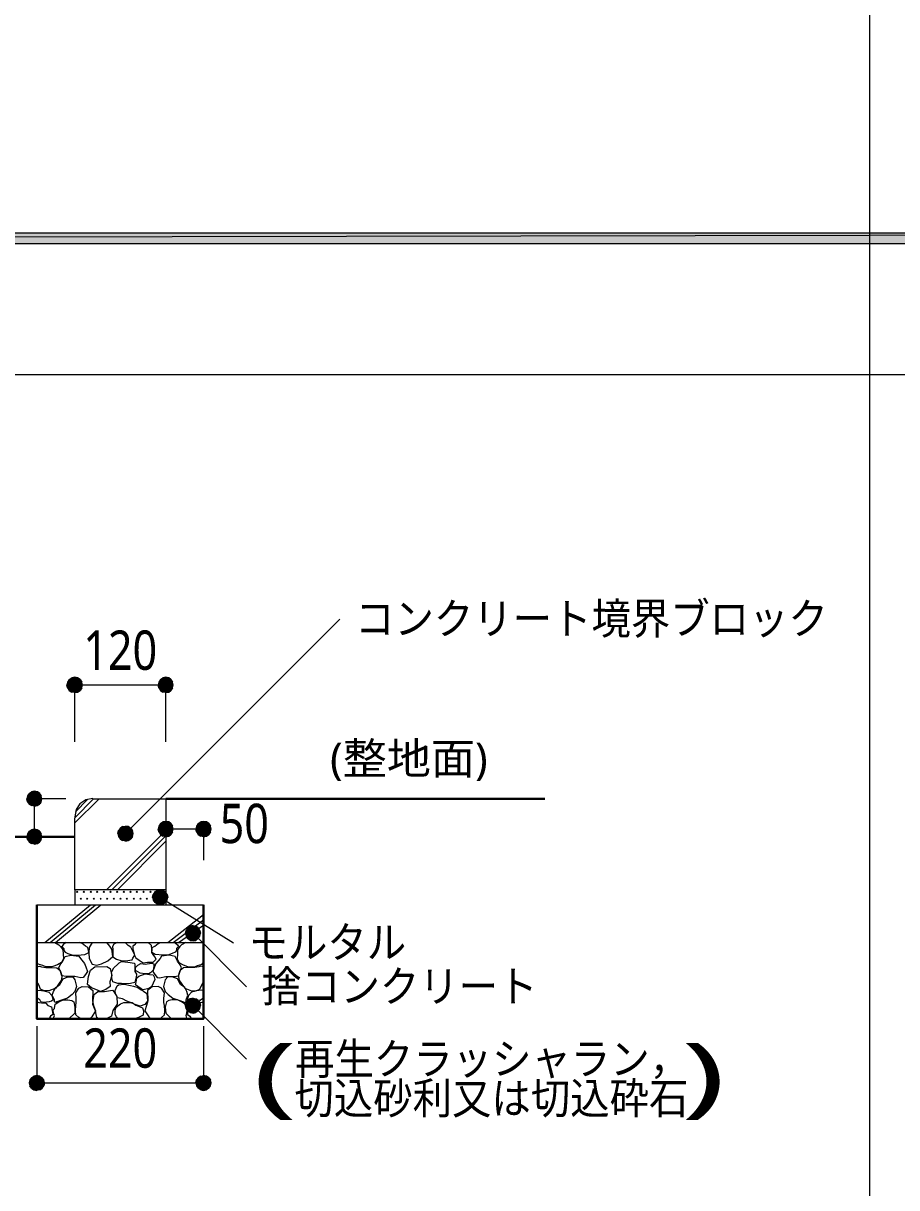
# Model space of a CAD drawing. Header units: millimetres. Extents: x 0 to 420, y 0 to 297.
# Drawn here: x 246.4 to 304, y 143.3 to 220.2 of the extents above; entities that cross this region are included whole.
import ezdxf
from ezdxf.enums import TextEntityAlignment as Align

# ---------------------------------------------------------------- set-up
doc = ezdxf.new("R2010")
doc.units = ezdxf.units.MM
doc.styles.add('kst32b', font='NotoSansJP-Variable.ttf')

msp = doc.modelspace()

# ---------------------------------------------------------------- hatches: boundary and pattern name
h = msp.add_hatch(color=7)
h.paths.add_polyline_path([(394.166, 205.634), (394.166, 206.333), (26.183, 205.634), (394.166, 205.634)])
h.paths.add_polyline_path([(394.166, 206.333), (26.183, 205.634), (26.183, 206.333), (394.166, 206.333)])
h = msp.add_hatch(color=7)
h.paths.add_polyline_path([(249.28, 176.699), (249.237, 176.509), (249.746, 176.509), (249.28, 176.699)])
h.paths.add_polyline_path([(249.237, 176.509), (249.746, 176.509), (249.28, 176.318), (249.237, 176.509)])
h.paths.add_polyline_path([(249.746, 176.509), (249.28, 176.318), (249.386, 176.149), (249.746, 176.509)])
h = msp.add_hatch(color=7)
h.paths.add_polyline_path([(249.746, 177.017), (249.555, 176.975), (249.746, 176.509), (249.746, 177.017)])
h.paths.add_polyline_path([(249.555, 176.975), (249.746, 176.509), (249.386, 176.869), (249.555, 176.975)])
h.paths.add_polyline_path([(249.746, 176.509), (249.386, 176.869), (249.28, 176.699), (249.746, 176.509)])
for points in [[(249.936, 176.975), (249.746, 177.017), (249.746, 176.509), (249.936, 176.975)], [(255.947, 176.975), (255.757, 177.017), (255.757, 176.509), (255.947, 176.975)], [(247.29, 169.46), (247.079, 169.503), (247.079, 168.995), (247.29, 169.46)], [(255.947, 167.471), (255.757, 167.513), (255.757, 167.005), (255.947, 167.471)], [(258.445, 167.471), (258.254, 167.513), (258.254, 167.005), (258.445, 167.471)], [(247.29, 166.963), (247.079, 167.005), (247.079, 166.497), (247.29, 166.963)], [(252.645, 166.518), (252.751, 166.349), (253.09, 166.709), (252.645, 166.518)], [(249.915, 162.899), (249.894, 162.877), (249.873, 162.856), (249.894, 162.835), (249.915, 162.814), (249.936, 162.835), (249.957, 162.856), (249.936, 162.877), (249.915, 162.899)], [(250.359, 162.899), (250.338, 162.877), (250.317, 162.856), (250.338, 162.835), (250.359, 162.814), (250.38, 162.835), (250.402, 162.856), (250.38, 162.877), (250.359, 162.899)], [(250.804, 162.899), (250.783, 162.877), (250.762, 162.856), (250.783, 162.835), (250.804, 162.814), (250.825, 162.835), (250.846, 162.856), (250.825, 162.877), (250.804, 162.899)], [(251.227, 162.899), (251.206, 162.877), (251.185, 162.856), (251.206, 162.835), (251.227, 162.814), (251.248, 162.835), (251.27, 162.856), (251.248, 162.877), (251.227, 162.899)], [(251.672, 162.899), (251.65, 162.877), (251.629, 162.856), (251.65, 162.835), (251.672, 162.814), (251.693, 162.835), (251.714, 162.856), (251.693, 162.877), (251.672, 162.899)], [(252.116, 162.899), (252.095, 162.877), (252.074, 162.856), (252.095, 162.835), (252.116, 162.814), (252.137, 162.835), (252.159, 162.856), (252.137, 162.877), (252.116, 162.899)], [(252.539, 162.899), (252.518, 162.877), (252.497, 162.856), (252.518, 162.835), (252.539, 162.814), (252.561, 162.835), (252.582, 162.856), (252.561, 162.877), (252.539, 162.899)], [(252.984, 162.899), (252.963, 162.877), (252.942, 162.856), (252.963, 162.835), (252.984, 162.814), (253.005, 162.835), (253.026, 162.856), (253.005, 162.877), (252.984, 162.899)], [(253.429, 162.899), (253.407, 162.877), (253.386, 162.856), (253.407, 162.835), (253.429, 162.814), (253.45, 162.835), (253.471, 162.856), (253.45, 162.877), (253.429, 162.899)], [(253.852, 162.899), (253.831, 162.877), (253.81, 162.856), (253.831, 162.835), (253.852, 162.814), (253.873, 162.835), (253.894, 162.856), (253.873, 162.877), (253.852, 162.899)], [(254.296, 162.899), (254.275, 162.877), (254.254, 162.856), (254.275, 162.835), (254.296, 162.814), (254.318, 162.835), (254.339, 162.856), (254.318, 162.877), (254.296, 162.899)], [(254.741, 162.899), (254.72, 162.877), (254.698, 162.856), (254.72, 162.835), (254.741, 162.814), (254.762, 162.835), (254.783, 162.856), (254.762, 162.877), (254.741, 162.899)], [(255.207, 162.962), (255.037, 162.856), (255.397, 162.496), (255.207, 162.962)], [(255.164, 162.899), (255.143, 162.877), (255.122, 162.856), (255.143, 162.835), (255.164, 162.814), (255.185, 162.835), (255.207, 162.856), (255.185, 162.877), (255.164, 162.899)], [(255.609, 162.899), (255.587, 162.877), (255.566, 162.856), (255.587, 162.835), (255.609, 162.814), (255.63, 162.835), (255.651, 162.856), (255.63, 162.877), (255.609, 162.899)], [(250.148, 162.454), (250.127, 162.433), (250.105, 162.412), (250.127, 162.391), (250.148, 162.369), (250.169, 162.391), (250.19, 162.412), (250.169, 162.433), (250.148, 162.454)], [(250.571, 162.454), (250.55, 162.433), (250.529, 162.412), (250.55, 162.391), (250.571, 162.369), (250.592, 162.391), (250.613, 162.412), (250.592, 162.433), (250.571, 162.454)], [(251.016, 162.454), (250.994, 162.433), (250.973, 162.412), (250.994, 162.391), (251.016, 162.369), (251.037, 162.391), (251.058, 162.412), (251.037, 162.433), (251.016, 162.454)], [(251.46, 162.454), (251.439, 162.433), (251.418, 162.412), (251.439, 162.391), (251.46, 162.369), (251.481, 162.391), (251.502, 162.412), (251.481, 162.433), (251.46, 162.454)], [(251.883, 162.454), (251.862, 162.433), (251.841, 162.412), (251.862, 162.391), (251.883, 162.369), (251.904, 162.391), (251.926, 162.412), (251.904, 162.433), (251.883, 162.454)], [(252.328, 162.454), (252.307, 162.433), (252.286, 162.412), (252.307, 162.391), (252.328, 162.369), (252.349, 162.391), (252.37, 162.412), (252.349, 162.433), (252.328, 162.454)], [(252.772, 162.454), (252.751, 162.433), (252.73, 162.412), (252.751, 162.391), (252.772, 162.369), (252.794, 162.391), (252.815, 162.412), (252.794, 162.433), (252.772, 162.454)], [(253.196, 162.454), (253.175, 162.433), (253.153, 162.412), (253.175, 162.391), (253.196, 162.369), (253.217, 162.391), (253.238, 162.412), (253.217, 162.433), (253.196, 162.454)], [(253.64, 162.454), (253.619, 162.433), (253.598, 162.412), (253.619, 162.391), (253.64, 162.369), (253.661, 162.391), (253.682, 162.412), (253.661, 162.433), (253.64, 162.454)], [(254.085, 162.454), (254.064, 162.433), (254.042, 162.412), (254.064, 162.391), (254.085, 162.369), (254.106, 162.391), (254.127, 162.412), (254.106, 162.433), (254.085, 162.454)], [(254.508, 162.454), (254.487, 162.433), (254.466, 162.412), (254.487, 162.391), (254.508, 162.369), (254.529, 162.391), (254.55, 162.412), (254.529, 162.433), (254.508, 162.454)], [(254.953, 162.454), (254.931, 162.433), (254.91, 162.412), (254.931, 162.391), (254.953, 162.369), (254.974, 162.391), (254.995, 162.412), (254.974, 162.433), (254.953, 162.454)], [(255.397, 162.454), (255.376, 162.433), (255.355, 162.412), (255.376, 162.391), (255.397, 162.369), (255.418, 162.391), (255.439, 162.412), (255.418, 162.433), (255.397, 162.454)], [(257.366, 160.592), (257.196, 160.486), (257.556, 160.126), (257.366, 160.592)], [(257.366, 155.808), (257.196, 155.702), (257.556, 155.363), (257.366, 155.808)], [(246.782, 150.453), (246.74, 150.262), (247.248, 150.262), (246.782, 150.453)], [(258.699, 150.072), (258.741, 150.262), (258.254, 150.262), (258.699, 150.072)]]:
    msp.add_hatch(color=7).paths.add_polyline_path(points)
h = msp.add_hatch(color=7)
h.paths.add_polyline_path([(250.254, 176.509), (250.211, 176.699), (249.746, 176.509), (250.254, 176.509)])
h.paths.add_polyline_path([(250.211, 176.699), (249.746, 176.509), (250.105, 176.869), (250.211, 176.699)])
h.paths.add_polyline_path([(249.746, 176.509), (250.105, 176.869), (249.936, 176.975), (249.746, 176.509)])
h = msp.add_hatch(color=7)
h.paths.add_polyline_path([(255.291, 176.699), (255.249, 176.509), (255.757, 176.509), (255.291, 176.699)])
h.paths.add_polyline_path([(255.249, 176.509), (255.757, 176.509), (255.291, 176.318), (255.249, 176.509)])
h.paths.add_polyline_path([(255.757, 176.509), (255.291, 176.318), (255.397, 176.149), (255.757, 176.509)])
h = msp.add_hatch(color=7)
h.paths.add_polyline_path([(255.757, 177.017), (255.566, 176.975), (255.757, 176.509), (255.757, 177.017)])
h.paths.add_polyline_path([(255.566, 176.975), (255.757, 176.509), (255.397, 176.869), (255.566, 176.975)])
h.paths.add_polyline_path([(255.757, 176.509), (255.397, 176.869), (255.291, 176.699), (255.757, 176.509)])
h = msp.add_hatch(color=7)
h.paths.add_polyline_path([(256.244, 176.509), (256.201, 176.699), (255.757, 176.509), (256.244, 176.509)])
h.paths.add_polyline_path([(256.201, 176.699), (255.757, 176.509), (256.096, 176.869), (256.201, 176.699)])
h.paths.add_polyline_path([(255.757, 176.509), (256.096, 176.869), (255.947, 176.975), (255.757, 176.509)])
h = msp.add_hatch(color=7)
h.paths.add_polyline_path([(249.386, 176.149), (249.555, 176.043), (249.746, 176.509), (249.386, 176.149)])
h.paths.add_polyline_path([(249.555, 176.043), (249.746, 176.509), (249.746, 176.022), (249.555, 176.043)])
h.paths.add_polyline_path([(249.746, 176.509), (249.746, 176.022), (249.936, 176.043), (249.746, 176.509)])
h = msp.add_hatch(color=7)
h.paths.add_polyline_path([(249.936, 176.043), (250.105, 176.149), (249.746, 176.509), (249.936, 176.043)])
h.paths.add_polyline_path([(250.105, 176.149), (249.746, 176.509), (250.211, 176.318), (250.105, 176.149)])
h.paths.add_polyline_path([(249.746, 176.509), (250.211, 176.318), (250.254, 176.509), (249.746, 176.509)])
h = msp.add_hatch(color=7)
h.paths.add_polyline_path([(255.397, 176.149), (255.566, 176.043), (255.757, 176.509), (255.397, 176.149)])
h.paths.add_polyline_path([(255.566, 176.043), (255.757, 176.509), (255.757, 176.022), (255.566, 176.043)])
h.paths.add_polyline_path([(255.757, 176.509), (255.757, 176.022), (255.947, 176.043), (255.757, 176.509)])
h = msp.add_hatch(color=7)
h.paths.add_polyline_path([(255.947, 176.043), (256.096, 176.149), (255.757, 176.509), (255.947, 176.043)])
h.paths.add_polyline_path([(256.096, 176.149), (255.757, 176.509), (256.201, 176.318), (256.096, 176.149)])
h.paths.add_polyline_path([(255.757, 176.509), (256.201, 176.318), (256.244, 176.509), (255.757, 176.509)])
h = msp.add_hatch(color=7)
h.paths.add_polyline_path([(246.634, 169.185), (246.592, 168.995), (247.079, 168.995), (246.634, 169.185)])
h.paths.add_polyline_path([(246.592, 168.995), (247.079, 168.995), (246.634, 168.804), (246.592, 168.995)])
h.paths.add_polyline_path([(247.079, 168.995), (246.634, 168.804), (246.74, 168.656), (247.079, 168.995)])
h = msp.add_hatch(color=7)
h.paths.add_polyline_path([(247.079, 169.503), (246.888, 169.46), (247.079, 168.995), (247.079, 169.503)])
h.paths.add_polyline_path([(246.888, 169.46), (247.079, 168.995), (246.74, 169.354), (246.888, 169.46)])
h.paths.add_polyline_path([(247.079, 168.995), (246.74, 169.354), (246.634, 169.185), (247.079, 168.995)])
h = msp.add_hatch(color=7)
h.paths.add_polyline_path([(246.74, 168.656), (246.888, 168.55), (247.079, 168.995), (246.74, 168.656)])
h.paths.add_polyline_path([(246.888, 168.55), (247.079, 168.995), (247.079, 168.508), (246.888, 168.55)])
h.paths.add_polyline_path([(247.079, 168.995), (247.079, 168.508), (247.29, 168.55), (247.079, 168.995)])
h = msp.add_hatch(color=7)
h.paths.add_polyline_path([(247.587, 168.995), (247.544, 169.185), (247.079, 168.995), (247.587, 168.995)])
h.paths.add_polyline_path([(247.544, 169.185), (247.079, 168.995), (247.438, 169.354), (247.544, 169.185)])
h.paths.add_polyline_path([(247.079, 168.995), (247.438, 169.354), (247.29, 169.46), (247.079, 168.995)])
h = msp.add_hatch(color=7)
h.paths.add_polyline_path([(247.29, 168.55), (247.438, 168.656), (247.079, 168.995), (247.29, 168.55)])
h.paths.add_polyline_path([(247.438, 168.656), (247.079, 168.995), (247.544, 168.804), (247.438, 168.656)])
h.paths.add_polyline_path([(247.079, 168.995), (247.544, 168.804), (247.587, 168.995), (247.079, 168.995)])
h = msp.add_hatch(color=7)
h.paths.add_polyline_path([(255.757, 167.513), (255.566, 167.471), (255.757, 167.005), (255.757, 167.513)])
h.paths.add_polyline_path([(255.566, 167.471), (255.757, 167.005), (255.397, 167.365), (255.566, 167.471)])
h.paths.add_polyline_path([(255.757, 167.005), (255.397, 167.365), (255.291, 167.196), (255.757, 167.005)])
h = msp.add_hatch(color=7)
h.paths.add_polyline_path([(256.244, 167.005), (256.201, 167.196), (255.757, 167.005), (256.244, 167.005)])
h.paths.add_polyline_path([(256.201, 167.196), (255.757, 167.005), (256.096, 167.365), (256.201, 167.196)])
h.paths.add_polyline_path([(255.757, 167.005), (256.096, 167.365), (255.947, 167.471), (255.757, 167.005)])
h = msp.add_hatch(color=7)
h.paths.add_polyline_path([(258.254, 167.513), (258.064, 167.471), (258.254, 167.005), (258.254, 167.513)])
h.paths.add_polyline_path([(258.064, 167.471), (258.254, 167.005), (257.895, 167.365), (258.064, 167.471)])
h.paths.add_polyline_path([(258.254, 167.005), (257.895, 167.365), (257.789, 167.196), (258.254, 167.005)])
h = msp.add_hatch(color=7)
h.paths.add_polyline_path([(258.741, 167.005), (258.699, 167.196), (258.254, 167.005), (258.741, 167.005)])
h.paths.add_polyline_path([(258.699, 167.196), (258.254, 167.005), (258.593, 167.365), (258.699, 167.196)])
h.paths.add_polyline_path([(258.254, 167.005), (258.593, 167.365), (258.445, 167.471), (258.254, 167.005)])
h = msp.add_hatch(color=7)
h.paths.add_polyline_path([(246.634, 166.687), (246.592, 166.497), (247.079, 166.497), (246.634, 166.687)])
h.paths.add_polyline_path([(246.592, 166.497), (247.079, 166.497), (246.634, 166.306), (246.592, 166.497)])
h.paths.add_polyline_path([(247.079, 166.497), (246.634, 166.306), (246.74, 166.158), (247.079, 166.497)])
h = msp.add_hatch(color=7)
h.paths.add_polyline_path([(247.079, 167.005), (246.888, 166.963), (247.079, 166.497), (247.079, 167.005)])
h.paths.add_polyline_path([(246.888, 166.963), (247.079, 166.497), (246.74, 166.857), (246.888, 166.963)])
h.paths.add_polyline_path([(247.079, 166.497), (246.74, 166.857), (246.634, 166.687), (247.079, 166.497)])
h = msp.add_hatch(color=7)
h.paths.add_polyline_path([(247.587, 166.497), (247.544, 166.687), (247.079, 166.497), (247.587, 166.497)])
h.paths.add_polyline_path([(247.544, 166.687), (247.079, 166.497), (247.438, 166.857), (247.544, 166.687)])
h.paths.add_polyline_path([(247.079, 166.497), (247.438, 166.857), (247.29, 166.963), (247.079, 166.497)])
h = msp.add_hatch(color=7)
h.paths.add_polyline_path([(252.751, 167.047), (252.645, 166.899), (253.09, 166.709), (252.751, 167.047)])
h.paths.add_polyline_path([(252.645, 166.899), (253.09, 166.709), (252.603, 166.709), (252.645, 166.899)])
h.paths.add_polyline_path([(253.09, 166.709), (252.603, 166.709), (252.645, 166.518), (253.09, 166.709)])
h = msp.add_hatch(color=7)
h.paths.add_polyline_path([(253.28, 167.174), (253.09, 167.196), (253.09, 166.709), (253.28, 167.174)])
h.paths.add_polyline_path([(253.09, 167.196), (253.09, 166.709), (252.899, 167.174), (253.09, 167.196)])
h.paths.add_polyline_path([(253.09, 166.709), (252.899, 167.174), (252.751, 167.047), (253.09, 166.709)])
h = msp.add_hatch(color=7)
h.paths.add_polyline_path([(252.751, 166.349), (252.899, 166.243), (253.09, 166.709), (252.751, 166.349)])
h.paths.add_polyline_path([(252.899, 166.243), (253.09, 166.709), (253.09, 166.201), (252.899, 166.243)])
h.paths.add_polyline_path([(253.09, 166.709), (253.09, 166.201), (253.28, 166.243), (253.09, 166.709)])
h = msp.add_hatch(color=7)
h.paths.add_polyline_path([(253.598, 166.709), (253.555, 166.899), (253.09, 166.709), (253.598, 166.709)])
h.paths.add_polyline_path([(253.555, 166.899), (253.09, 166.709), (253.45, 167.047), (253.555, 166.899)])
h.paths.add_polyline_path([(253.09, 166.709), (253.45, 167.047), (253.28, 167.174), (253.09, 166.709)])
h = msp.add_hatch(color=7)
h.paths.add_polyline_path([(253.28, 166.243), (253.45, 166.349), (253.09, 166.709), (253.28, 166.243)])
h.paths.add_polyline_path([(253.45, 166.349), (253.09, 166.709), (253.555, 166.518), (253.45, 166.349)])
h.paths.add_polyline_path([(253.09, 166.709), (253.555, 166.518), (253.598, 166.709), (253.09, 166.709)])
h = msp.add_hatch(color=7)
h.paths.add_polyline_path([(255.291, 167.196), (255.249, 167.005), (255.757, 167.005), (255.291, 167.196)])
h.paths.add_polyline_path([(255.249, 167.005), (255.757, 167.005), (255.291, 166.814), (255.249, 167.005)])
h.paths.add_polyline_path([(255.757, 167.005), (255.291, 166.814), (255.397, 166.645), (255.757, 167.005)])
h = msp.add_hatch(color=7)
h.paths.add_polyline_path([(255.397, 166.645), (255.566, 166.539), (255.757, 167.005), (255.397, 166.645)])
h.paths.add_polyline_path([(255.566, 166.539), (255.757, 167.005), (255.757, 166.497), (255.566, 166.539)])
h.paths.add_polyline_path([(255.757, 167.005), (255.757, 166.497), (255.947, 166.539), (255.757, 167.005)])
h = msp.add_hatch(color=7)
h.paths.add_polyline_path([(255.947, 166.539), (256.096, 166.645), (255.757, 167.005), (255.947, 166.539)])
h.paths.add_polyline_path([(256.096, 166.645), (255.757, 167.005), (256.201, 166.814), (256.096, 166.645)])
h.paths.add_polyline_path([(255.757, 167.005), (256.201, 166.814), (256.244, 167.005), (255.757, 167.005)])
h = msp.add_hatch(color=7)
h.paths.add_polyline_path([(257.789, 167.196), (257.746, 167.005), (258.254, 167.005), (257.789, 167.196)])
h.paths.add_polyline_path([(257.746, 167.005), (258.254, 167.005), (257.789, 166.814), (257.746, 167.005)])
h.paths.add_polyline_path([(258.254, 167.005), (257.789, 166.814), (257.895, 166.645), (258.254, 167.005)])
h = msp.add_hatch(color=7)
h.paths.add_polyline_path([(257.895, 166.645), (258.064, 166.539), (258.254, 167.005), (257.895, 166.645)])
h.paths.add_polyline_path([(258.064, 166.539), (258.254, 167.005), (258.254, 166.497), (258.064, 166.539)])
h.paths.add_polyline_path([(258.254, 167.005), (258.254, 166.497), (258.445, 166.539), (258.254, 167.005)])
h = msp.add_hatch(color=7)
h.paths.add_polyline_path([(258.445, 166.539), (258.593, 166.645), (258.254, 167.005), (258.445, 166.539)])
h.paths.add_polyline_path([(258.593, 166.645), (258.254, 167.005), (258.699, 166.814), (258.593, 166.645)])
h.paths.add_polyline_path([(258.254, 167.005), (258.699, 166.814), (258.741, 167.005), (258.254, 167.005)])
h = msp.add_hatch(color=7)
h.paths.add_polyline_path([(246.74, 166.158), (246.888, 166.052), (247.079, 166.497), (246.74, 166.158)])
h.paths.add_polyline_path([(246.888, 166.052), (247.079, 166.497), (247.079, 166.01), (246.888, 166.052)])
h.paths.add_polyline_path([(247.079, 166.497), (247.079, 166.01), (247.29, 166.052), (247.079, 166.497)])
h = msp.add_hatch(color=7)
h.paths.add_polyline_path([(247.29, 166.052), (247.438, 166.158), (247.079, 166.497), (247.29, 166.052)])
h.paths.add_polyline_path([(247.438, 166.158), (247.079, 166.497), (247.544, 166.306), (247.438, 166.158)])
h.paths.add_polyline_path([(247.079, 166.497), (247.544, 166.306), (247.587, 166.497), (247.079, 166.497)])
h = msp.add_hatch(color=7)
h.paths.add_polyline_path([(255.037, 162.856), (254.931, 162.687), (255.397, 162.496), (255.037, 162.856)])
h.paths.add_polyline_path([(254.931, 162.687), (255.397, 162.496), (254.889, 162.496), (254.931, 162.687)])
h.paths.add_polyline_path([(255.397, 162.496), (254.889, 162.496), (254.931, 162.306), (255.397, 162.496)])
h = msp.add_hatch(color=7)
h.paths.add_polyline_path([(255.736, 162.856), (255.587, 162.962), (255.397, 162.496), (255.736, 162.856)])
h.paths.add_polyline_path([(255.587, 162.962), (255.397, 162.496), (255.397, 163.004), (255.587, 162.962)])
h.paths.add_polyline_path([(255.397, 162.496), (255.397, 163.004), (255.207, 162.962), (255.397, 162.496)])
h = msp.add_hatch(color=7)
h.paths.add_polyline_path([(255.841, 162.306), (255.884, 162.496), (255.397, 162.496), (255.841, 162.306)])
h.paths.add_polyline_path([(255.884, 162.496), (255.397, 162.496), (255.841, 162.687), (255.884, 162.496)])
h.paths.add_polyline_path([(255.397, 162.496), (255.841, 162.687), (255.736, 162.856), (255.397, 162.496)])
h = msp.add_hatch(color=7)
h.paths.add_polyline_path([(254.931, 162.306), (255.037, 162.158), (255.397, 162.496), (254.931, 162.306)])
h.paths.add_polyline_path([(255.037, 162.158), (255.397, 162.496), (255.207, 162.052), (255.037, 162.158)])
h.paths.add_polyline_path([(255.397, 162.496), (255.207, 162.052), (255.397, 162.01), (255.397, 162.496)])
h = msp.add_hatch(color=7)
h.paths.add_polyline_path([(255.397, 162.01), (255.587, 162.052), (255.397, 162.496), (255.397, 162.01)])
h.paths.add_polyline_path([(255.587, 162.052), (255.397, 162.496), (255.736, 162.158), (255.587, 162.052)])
h.paths.add_polyline_path([(255.397, 162.496), (255.736, 162.158), (255.841, 162.306), (255.397, 162.496)])
h = msp.add_hatch(color=7)
h.paths.add_polyline_path([(257.895, 160.486), (257.746, 160.592), (257.556, 160.126), (257.895, 160.486)])
h.paths.add_polyline_path([(257.746, 160.592), (257.556, 160.126), (257.556, 160.634), (257.746, 160.592)])
h.paths.add_polyline_path([(257.556, 160.126), (257.556, 160.634), (257.366, 160.592), (257.556, 160.126)])
h = msp.add_hatch(color=7)
h.paths.add_polyline_path([(257.196, 160.486), (257.09, 160.316), (257.556, 160.126), (257.196, 160.486)])
h.paths.add_polyline_path([(257.09, 160.316), (257.556, 160.126), (257.048, 160.126), (257.09, 160.316)])
h.paths.add_polyline_path([(257.556, 160.126), (257.048, 160.126), (257.09, 159.935), (257.556, 160.126)])
h = msp.add_hatch(color=7)
h.paths.add_polyline_path([(257.09, 159.935), (257.196, 159.787), (257.556, 160.126), (257.09, 159.935)])
h.paths.add_polyline_path([(257.196, 159.787), (257.556, 160.126), (257.366, 159.66), (257.196, 159.787)])
h.paths.add_polyline_path([(257.556, 160.126), (257.366, 159.66), (257.556, 159.639), (257.556, 160.126)])
h = msp.add_hatch(color=7)
h.paths.add_polyline_path([(258, 159.935), (258.043, 160.126), (257.556, 160.126), (258, 159.935)])
h.paths.add_polyline_path([(258.043, 160.126), (257.556, 160.126), (258, 160.316), (258.043, 160.126)])
h.paths.add_polyline_path([(257.556, 160.126), (258, 160.316), (257.895, 160.486), (257.556, 160.126)])
h = msp.add_hatch(color=7)
h.paths.add_polyline_path([(257.556, 159.639), (257.746, 159.66), (257.556, 160.126), (257.556, 159.639)])
h.paths.add_polyline_path([(257.746, 159.66), (257.556, 160.126), (257.895, 159.787), (257.746, 159.66)])
h.paths.add_polyline_path([(257.556, 160.126), (257.895, 159.787), (258, 159.935), (257.556, 160.126)])
h = msp.add_hatch(color=7)
h.paths.add_polyline_path([(257.196, 155.702), (257.09, 155.554), (257.556, 155.363), (257.196, 155.702)])
h.paths.add_polyline_path([(257.09, 155.554), (257.556, 155.363), (257.048, 155.363), (257.09, 155.554)])
h.paths.add_polyline_path([(257.556, 155.363), (257.048, 155.363), (257.09, 155.173), (257.556, 155.363)])
h = msp.add_hatch(color=7)
h.paths.add_polyline_path([(257.09, 155.173), (257.196, 155.004), (257.556, 155.363), (257.09, 155.173)])
h.paths.add_polyline_path([(257.196, 155.004), (257.556, 155.363), (257.366, 154.898), (257.196, 155.004)])
h.paths.add_polyline_path([(257.556, 155.363), (257.366, 154.898), (257.556, 154.855), (257.556, 155.363)])
h = msp.add_hatch(color=7)
h.paths.add_polyline_path([(257.895, 155.702), (257.746, 155.808), (257.556, 155.363), (257.895, 155.702)])
h.paths.add_polyline_path([(257.746, 155.808), (257.556, 155.363), (257.556, 155.85), (257.746, 155.808)])
h.paths.add_polyline_path([(257.556, 155.363), (257.556, 155.85), (257.366, 155.808), (257.556, 155.363)])
h = msp.add_hatch(color=7)
h.paths.add_polyline_path([(258, 155.173), (258.043, 155.363), (257.556, 155.363), (258, 155.173)])
h.paths.add_polyline_path([(258.043, 155.363), (257.556, 155.363), (258, 155.554), (258.043, 155.363)])
h.paths.add_polyline_path([(257.556, 155.363), (258, 155.554), (257.895, 155.702), (257.556, 155.363)])
h = msp.add_hatch(color=7)
h.paths.add_polyline_path([(257.556, 154.855), (257.746, 154.898), (257.556, 155.363), (257.556, 154.855)])
h.paths.add_polyline_path([(257.746, 154.898), (257.556, 155.363), (257.895, 155.004), (257.746, 154.898)])
h.paths.add_polyline_path([(257.556, 155.363), (257.895, 155.004), (258, 155.173), (257.556, 155.363)])
h = msp.add_hatch(color=7)
h.paths.add_polyline_path([(247.248, 150.749), (247.057, 150.707), (247.248, 150.262), (247.248, 150.749)])
h.paths.add_polyline_path([(247.057, 150.707), (247.248, 150.262), (246.888, 150.601), (247.057, 150.707)])
h.paths.add_polyline_path([(247.248, 150.262), (246.888, 150.601), (246.782, 150.453), (247.248, 150.262)])
h = msp.add_hatch(color=7)
h.paths.add_polyline_path([(247.714, 150.453), (247.608, 150.601), (247.248, 150.262), (247.714, 150.453)])
h.paths.add_polyline_path([(247.608, 150.601), (247.248, 150.262), (247.438, 150.707), (247.608, 150.601)])
h.paths.add_polyline_path([(247.248, 150.262), (247.438, 150.707), (247.248, 150.749), (247.248, 150.262)])
h = msp.add_hatch(color=7)
h.paths.add_polyline_path([(257.895, 150.601), (257.789, 150.453), (258.254, 150.262), (257.895, 150.601)])
h.paths.add_polyline_path([(257.789, 150.453), (258.254, 150.262), (257.746, 150.262), (257.789, 150.453)])
h.paths.add_polyline_path([(258.254, 150.262), (257.746, 150.262), (257.789, 150.072), (258.254, 150.262)])
h = msp.add_hatch(color=7)
h.paths.add_polyline_path([(258.445, 150.707), (258.254, 150.749), (258.254, 150.262), (258.445, 150.707)])
h.paths.add_polyline_path([(258.254, 150.749), (258.254, 150.262), (258.064, 150.707), (258.254, 150.749)])
h.paths.add_polyline_path([(258.254, 150.262), (258.064, 150.707), (257.895, 150.601), (258.254, 150.262)])
h = msp.add_hatch(color=7)
h.paths.add_polyline_path([(258.741, 150.262), (258.699, 150.453), (258.254, 150.262), (258.741, 150.262)])
h.paths.add_polyline_path([(258.699, 150.453), (258.254, 150.262), (258.593, 150.601), (258.699, 150.453)])
h.paths.add_polyline_path([(258.254, 150.262), (258.593, 150.601), (258.445, 150.707), (258.254, 150.262)])
h = msp.add_hatch(color=7)
h.paths.add_polyline_path([(246.74, 150.262), (246.782, 150.072), (247.248, 150.262), (246.74, 150.262)])
h.paths.add_polyline_path([(246.782, 150.072), (247.248, 150.262), (246.888, 149.902), (246.782, 150.072)])
h.paths.add_polyline_path([(247.248, 150.262), (246.888, 149.902), (247.057, 149.796), (247.248, 150.262)])
h = msp.add_hatch(color=7)
h.paths.add_polyline_path([(247.057, 149.796), (247.248, 149.754), (247.248, 150.262), (247.057, 149.796)])
h.paths.add_polyline_path([(247.248, 149.754), (247.248, 150.262), (247.438, 149.796), (247.248, 149.754)])
h.paths.add_polyline_path([(247.248, 150.262), (247.438, 149.796), (247.608, 149.902), (247.248, 150.262)])
h = msp.add_hatch(color=7)
h.paths.add_polyline_path([(247.608, 149.902), (247.714, 150.072), (247.248, 150.262), (247.608, 149.902)])
h.paths.add_polyline_path([(247.714, 150.072), (247.248, 150.262), (247.756, 150.262), (247.714, 150.072)])
h.paths.add_polyline_path([(247.248, 150.262), (247.756, 150.262), (247.714, 150.453), (247.248, 150.262)])
h = msp.add_hatch(color=7)
h.paths.add_polyline_path([(257.789, 150.072), (257.895, 149.902), (258.254, 150.262), (257.789, 150.072)])
h.paths.add_polyline_path([(257.895, 149.902), (258.254, 150.262), (258.064, 149.796), (257.895, 149.902)])
h.paths.add_polyline_path([(258.254, 150.262), (258.064, 149.796), (258.254, 149.754), (258.254, 150.262)])
h = msp.add_hatch(color=7)
h.paths.add_polyline_path([(258.254, 149.754), (258.445, 149.796), (258.254, 150.262), (258.254, 149.754)])
h.paths.add_polyline_path([(258.445, 149.796), (258.254, 150.262), (258.593, 149.902), (258.445, 149.796)])
h.paths.add_polyline_path([(258.254, 150.262), (258.593, 149.902), (258.699, 150.072), (258.254, 150.262)])

# ---------------------------------------------------------------- linework, layer by layer
at = {"lineweight": 13}
for points in [[(302.175, 285.983), (302.175, 45.995)], [(394.166, 196.977), (26.183, 196.977)], [(253.09, 166.709), (267.229, 180.848)], [(249.746, 172.762), (249.746, 176.509)], [(249.746, 176.509), (255.757, 176.509)], [(255.757, 172.762), (255.757, 176.509)], [(249.153, 168.995), (247.079, 168.995)], [(247.079, 168.995), (247.079, 166.497)], [(250.941, 169.016), (250.476, 168.922), (250.096, 168.666), (249.839, 168.285), (249.746, 167.82)], [(249.746, 167.407), (251.354, 168.995)], [(249.746, 167.746), (250.994, 168.995)], [(250.952, 168.995), (255.757, 168.995), (255.757, 163.004)], [(249.809, 168.148), (250.592, 168.952)], [(249.746, 163.004), (249.746, 167.746)], [(251.841, 163.004), (255.757, 166.899)], [(255.757, 167.005), (255.757, 164.952)], [(258.254, 167.005), (255.757, 167.005)], [(258.254, 167.005), (258.254, 164.952)], [(252.201, 163.004), (255.757, 166.56)], [(252.561, 163.004), (255.757, 166.201)], [(255.757, 163.004), (249.746, 163.004)], [(249.746, 163.004), (249.746, 162.01)], [(255.757, 163.004), (255.757, 162.01)], [(255.397, 162.496), (260.223, 159.491)], [(247.248, 162.01), (258.254, 162.01)], [(247.248, 162.01), (258.254, 162.01)], [(247.777, 159.512), (250.783, 162.01)], [(248.137, 159.512), (251.121, 162.01)], [(248.475, 159.512), (251.481, 162.01)], [(255.884, 159.512), (258.254, 161.375)], [(256.244, 159.512), (258.254, 161.015)], [(256.604, 159.512), (258.254, 160.655)], [(257.556, 160.126), (261.091, 156.591)], [(248.433, 159.512), (248.708, 159.364), (248.814, 159.258), (248.962, 159.046), (248.984, 158.771), (249.005, 158.454), (248.878, 158.2), (248.603, 158.051), (248.306, 157.946), (247.841, 157.925), (247.65, 158.009), (247.332, 158.094), (247.248, 158.221)], [(247.248, 159.512), (258.254, 159.512)], [(249.153, 159.512), (248.984, 159.364), (248.899, 159.258), (249.026, 159.131), (249.026, 159.004), (249.111, 158.877), (249.301, 158.792), (249.619, 158.686), (249.936, 158.686), (250.423, 158.729), (250.677, 158.856), (250.656, 159.004), (250.613, 159.194), (250.465, 159.279), (250.232, 159.448), (250.042, 159.512)], [(250.889, 159.512), (250.698, 159.194), (250.677, 158.835), (250.698, 158.475), (250.889, 158.094), (251.206, 158.03), (251.523, 158.115), (251.926, 158.305), (252.264, 158.602), (252.201, 159.089), (252.074, 159.279), (251.862, 159.512)], [(252.539, 159.512), (252.328, 159.406), (252.243, 159.258), (252.264, 159.067), (252.264, 158.877), (252.264, 158.581), (252.497, 158.411), (252.794, 158.327), (253.09, 158.305), (253.534, 158.369), (253.577, 158.496), (253.704, 158.686), (253.577, 158.94), (253.45, 159.216), (253.28, 159.321), (253.069, 159.512)], [(253.831, 159.512), (253.661, 159.343), (253.577, 159.279), (253.577, 159.089), (253.619, 158.94), (253.682, 158.686), (253.788, 158.517), (254, 158.348), (254.275, 158.179), (254.55, 158.221), (254.931, 158.221), (255.122, 158.432), (255.037, 158.581), (254.931, 158.729), (254.825, 158.856), (254.825, 159.089), (254.804, 159.321), (254.593, 159.512)], [(256.35, 159.512), (256.519, 159.364), (256.604, 159.258), (256.455, 159.131), (256.455, 159.004), (256.371, 158.877), (256.18, 158.792), (255.884, 158.686), (255.566, 158.686), (255.058, 158.729), (254.825, 158.856), (254.847, 159.004), (254.868, 159.194), (255.037, 159.279), (255.249, 159.448), (255.439, 159.512)], [(257.069, 159.512), (256.794, 159.364), (256.688, 159.258), (256.54, 159.046), (256.519, 158.771), (256.498, 158.454), (256.625, 158.2), (256.9, 158.051), (257.196, 157.946), (257.662, 157.925), (257.852, 158.009), (258.149, 158.094), (258.254, 158.221)], [(247.248, 157.925), (247.417, 157.967), (247.565, 157.925), (247.841, 157.861), (248.264, 157.861), (248.56, 157.84), (248.793, 157.671), (248.899, 157.353), (248.878, 157.057), (248.687, 156.781), (248.497, 156.506), (248.052, 156.337), (247.692, 156.358), (247.502, 156.443), (247.375, 156.718), (247.248, 156.951)], [(258.254, 157.925), (258.064, 157.967), (257.937, 157.925), (257.662, 157.861), (257.217, 157.861), (256.921, 157.84), (256.709, 157.671), (256.604, 157.353), (256.625, 157.057), (256.815, 156.781), (257.006, 156.506), (257.45, 156.337), (257.81, 156.358), (258, 156.443), (258.128, 156.718), (258.254, 156.951)], [(247.248, 156.358), (247.396, 156.379), (247.714, 156.337), (247.883, 156.295), (248.052, 156.252), (248.243, 156.019), (248.327, 155.744), (248.221, 155.66), (248.073, 155.596), (247.714, 155.554), (247.523, 155.617), (247.438, 155.744), (247.248, 155.871)], [(250.148, 154.496), (250.021, 154.58), (249.83, 154.75), (249.809, 155.004), (249.83, 155.363), (249.851, 155.554), (249.851, 155.829), (249.83, 156.21), (250.021, 156.506), (250.232, 156.612), (250.656, 156.591), (250.952, 156.358), (250.931, 155.681), (250.994, 155.363), (251.121, 155.004), (250.867, 154.622), (250.74, 154.496)], [(251.354, 154.496), (251.206, 154.58), (251.164, 154.771), (251.121, 155.004), (250.952, 155.427), (250.973, 155.702), (251.037, 156.083), (251.27, 156.295), (251.714, 156.295), (252.243, 156.379), (252.349, 156.252), (252.518, 155.956), (252.539, 155.448), (252.264, 155.046), (252.18, 154.665), (251.82, 154.496)], [(255.334, 154.496), (255.482, 154.58), (255.672, 154.75), (255.693, 155.004), (255.672, 155.363), (255.63, 155.554), (255.63, 155.829), (255.672, 156.21), (255.482, 156.506), (255.249, 156.612), (254.847, 156.591), (254.55, 156.358), (254.571, 155.681), (254.487, 155.363), (254.381, 155.004), (254.635, 154.622), (254.762, 154.496)], [(258.254, 156.358), (258.106, 156.379), (257.768, 156.337), (257.62, 156.295), (257.45, 156.252), (257.26, 156.019), (257.175, 155.744), (257.281, 155.66), (257.408, 155.596), (257.768, 155.554), (257.958, 155.617), (258.043, 155.744), (258.254, 155.871)], [(247.248, 155.617), (247.375, 155.554), (247.565, 155.533), (247.841, 155.511), (247.968, 155.363), (248.221, 155.279), (248.264, 155.046), (248.306, 154.771), (248.158, 154.665), (248.052, 154.496)], [(248.518, 154.496), (248.348, 154.538), (248.412, 154.707), (248.348, 154.855), (248.327, 155.088), (248.412, 155.173), (248.454, 155.448), (248.708, 155.617), (248.984, 155.744), (249.301, 155.744), (249.555, 155.702), (249.682, 155.596), (249.767, 155.257), (249.746, 154.855), (249.364, 154.496)], [(252.624, 154.496), (252.497, 154.622), (252.412, 154.771), (252.412, 155.067), (252.476, 155.257), (252.772, 155.469), (252.984, 155.554), (253.534, 155.554), (253.788, 155.384), (254.212, 155.215), (254.296, 155.004), (254.275, 154.728), (253.958, 154.58), (253.661, 154.496)], [(256.985, 154.496), (257.154, 154.538), (257.09, 154.707), (257.154, 154.855), (257.175, 155.088), (257.09, 155.173), (257.027, 155.448), (256.794, 155.617), (256.519, 155.744), (256.18, 155.744), (255.947, 155.702), (255.799, 155.596), (255.714, 155.257), (255.757, 154.855), (256.138, 154.496)], [(258.254, 155.617), (258.128, 155.554), (257.937, 155.533), (257.662, 155.511), (257.535, 155.363), (257.281, 155.279), (257.217, 155.046), (257.196, 154.771), (257.344, 154.665), (257.45, 154.496)], [(257.556, 155.363), (261.091, 151.829)], [(247.248, 154.009), (247.248, 150.241)], [(258.254, 154.009), (258.254, 150.241)], [(247.248, 150.262), (258.254, 150.262)]]:
    msp.add_lwpolyline(points, dxfattribs=at)
at = {"lineweight": 0}
for points in [[(394.166, 205.634), (394.166, 206.333), (26.183, 205.634)], [(394.166, 206.333), (26.183, 205.634), (26.183, 206.333)], [(249.28, 176.699), (249.237, 176.509), (249.746, 176.509)], [(249.746, 176.509), (249.386, 176.869), (249.28, 176.699)], [(249.555, 176.975), (249.746, 176.509), (249.386, 176.869)], [(249.746, 177.017), (249.555, 176.975), (249.746, 176.509)], [(249.936, 176.975), (249.746, 177.017), (249.746, 176.509)], [(249.746, 176.509), (250.105, 176.869), (249.936, 176.975)], [(250.211, 176.699), (249.746, 176.509), (250.105, 176.869)], [(250.254, 176.509), (250.211, 176.699), (249.746, 176.509)], [(255.291, 176.699), (255.249, 176.509), (255.757, 176.509)], [(255.757, 176.509), (255.397, 176.869), (255.291, 176.699)], [(255.566, 176.975), (255.757, 176.509), (255.397, 176.869)], [(255.757, 177.017), (255.566, 176.975), (255.757, 176.509)], [(255.947, 176.975), (255.757, 177.017), (255.757, 176.509)], [(255.757, 176.509), (256.096, 176.869), (255.947, 176.975)], [(256.201, 176.699), (255.757, 176.509), (256.096, 176.869)], [(256.244, 176.509), (256.201, 176.699), (255.757, 176.509)], [(249.237, 176.509), (249.746, 176.509), (249.28, 176.318)], [(249.746, 176.509), (249.28, 176.318), (249.386, 176.149)], [(249.386, 176.149), (249.555, 176.043), (249.746, 176.509)], [(249.555, 176.043), (249.746, 176.509), (249.746, 176.022)], [(249.746, 176.509), (249.746, 176.022), (249.936, 176.043)], [(249.936, 176.043), (250.105, 176.149), (249.746, 176.509)], [(250.105, 176.149), (249.746, 176.509), (250.211, 176.318)], [(249.746, 176.509), (250.211, 176.318), (250.254, 176.509)], [(255.249, 176.509), (255.757, 176.509), (255.291, 176.318)], [(255.757, 176.509), (255.291, 176.318), (255.397, 176.149)], [(255.397, 176.149), (255.566, 176.043), (255.757, 176.509)], [(255.566, 176.043), (255.757, 176.509), (255.757, 176.022)], [(255.757, 176.509), (255.757, 176.022), (255.947, 176.043)], [(255.947, 176.043), (256.096, 176.149), (255.757, 176.509)], [(256.096, 176.149), (255.757, 176.509), (256.201, 176.318)], [(255.757, 176.509), (256.201, 176.318), (256.244, 176.509)], [(246.634, 169.185), (246.592, 168.995), (247.079, 168.995)], [(246.592, 168.995), (247.079, 168.995), (246.634, 168.804)], [(247.079, 168.995), (246.74, 169.354), (246.634, 169.185)], [(247.079, 168.995), (246.634, 168.804), (246.74, 168.656)], [(246.888, 169.46), (247.079, 168.995), (246.74, 169.354)], [(246.74, 168.656), (246.888, 168.55), (247.079, 168.995)], [(247.079, 169.503), (246.888, 169.46), (247.079, 168.995)], [(246.888, 168.55), (247.079, 168.995), (247.079, 168.508)], [(247.29, 169.46), (247.079, 169.503), (247.079, 168.995)], [(247.079, 168.995), (247.438, 169.354), (247.29, 169.46)], [(247.544, 169.185), (247.079, 168.995), (247.438, 169.354)], [(247.587, 168.995), (247.544, 169.185), (247.079, 168.995)], [(247.079, 168.995), (247.079, 168.508), (247.29, 168.55)], [(247.29, 168.55), (247.438, 168.656), (247.079, 168.995)], [(247.438, 168.656), (247.079, 168.995), (247.544, 168.804)], [(247.079, 168.995), (247.544, 168.804), (247.587, 168.995)], [(255.566, 167.471), (255.757, 167.005), (255.397, 167.365)], [(255.757, 167.513), (255.566, 167.471), (255.757, 167.005)], [(255.947, 167.471), (255.757, 167.513), (255.757, 167.005)], [(255.757, 167.005), (256.096, 167.365), (255.947, 167.471)], [(258.064, 167.471), (258.254, 167.005), (257.895, 167.365)], [(258.254, 167.513), (258.064, 167.471), (258.254, 167.005)], [(258.445, 167.471), (258.254, 167.513), (258.254, 167.005)], [(258.254, 167.005), (258.593, 167.365), (258.445, 167.471)], [(246.634, 166.687), (246.592, 166.497), (247.079, 166.497)], [(247.079, 166.497), (246.74, 166.857), (246.634, 166.687)], [(246.888, 166.963), (247.079, 166.497), (246.74, 166.857)], [(247.079, 167.005), (246.888, 166.963), (247.079, 166.497)], [(247.29, 166.963), (247.079, 167.005), (247.079, 166.497)], [(247.079, 166.497), (247.438, 166.857), (247.29, 166.963)], [(247.544, 166.687), (247.079, 166.497), (247.438, 166.857)], [(247.587, 166.497), (247.544, 166.687), (247.079, 166.497)], [(252.645, 166.899), (253.09, 166.709), (252.603, 166.709)], [(253.09, 166.709), (252.603, 166.709), (252.645, 166.518)], [(252.751, 167.047), (252.645, 166.899), (253.09, 166.709)], [(252.645, 166.518), (252.751, 166.349), (253.09, 166.709)], [(253.09, 166.709), (252.899, 167.174), (252.751, 167.047)], [(252.751, 166.349), (252.899, 166.243), (253.09, 166.709)], [(253.09, 167.196), (253.09, 166.709), (252.899, 167.174)], [(252.899, 166.243), (253.09, 166.709), (253.09, 166.201)], [(253.28, 167.174), (253.09, 167.196), (253.09, 166.709)], [(253.09, 166.709), (253.45, 167.047), (253.28, 167.174)], [(253.555, 166.899), (253.09, 166.709), (253.45, 167.047)], [(253.598, 166.709), (253.555, 166.899), (253.09, 166.709)], [(253.09, 166.709), (253.09, 166.201), (253.28, 166.243)], [(253.28, 166.243), (253.45, 166.349), (253.09, 166.709)], [(253.45, 166.349), (253.09, 166.709), (253.555, 166.518)], [(253.09, 166.709), (253.555, 166.518), (253.598, 166.709)], [(255.291, 167.196), (255.249, 167.005), (255.757, 167.005)], [(255.249, 167.005), (255.757, 167.005), (255.291, 166.814)], [(255.757, 167.005), (255.397, 167.365), (255.291, 167.196)], [(255.757, 167.005), (255.291, 166.814), (255.397, 166.645)], [(255.397, 166.645), (255.566, 166.539), (255.757, 167.005)], [(255.566, 166.539), (255.757, 167.005), (255.757, 166.497)], [(256.201, 167.196), (255.757, 167.005), (256.096, 167.365)], [(256.244, 167.005), (256.201, 167.196), (255.757, 167.005)], [(255.757, 167.005), (255.757, 166.497), (255.947, 166.539)], [(255.947, 166.539), (256.096, 166.645), (255.757, 167.005)], [(256.096, 166.645), (255.757, 167.005), (256.201, 166.814)], [(255.757, 167.005), (256.201, 166.814), (256.244, 167.005)], [(257.789, 167.196), (257.746, 167.005), (258.254, 167.005)], [(257.746, 167.005), (258.254, 167.005), (257.789, 166.814)], [(258.254, 167.005), (257.895, 167.365), (257.789, 167.196)], [(258.254, 167.005), (257.789, 166.814), (257.895, 166.645)], [(257.895, 166.645), (258.064, 166.539), (258.254, 167.005)], [(258.064, 166.539), (258.254, 167.005), (258.254, 166.497)], [(258.699, 167.196), (258.254, 167.005), (258.593, 167.365)], [(258.741, 167.005), (258.699, 167.196), (258.254, 167.005)], [(258.254, 167.005), (258.254, 166.497), (258.445, 166.539)], [(258.445, 166.539), (258.593, 166.645), (258.254, 167.005)], [(258.593, 166.645), (258.254, 167.005), (258.699, 166.814)], [(258.254, 167.005), (258.699, 166.814), (258.741, 167.005)], [(246.592, 166.497), (247.079, 166.497), (246.634, 166.306)], [(247.079, 166.497), (246.634, 166.306), (246.74, 166.158)], [(246.74, 166.158), (246.888, 166.052), (247.079, 166.497)], [(246.888, 166.052), (247.079, 166.497), (247.079, 166.01)], [(247.079, 166.497), (247.079, 166.01), (247.29, 166.052)], [(247.29, 166.052), (247.438, 166.158), (247.079, 166.497)], [(247.438, 166.158), (247.079, 166.497), (247.544, 166.306)], [(247.079, 166.497), (247.544, 166.306), (247.587, 166.497)], [(249.915, 162.899), (249.894, 162.877), (249.873, 162.856), (249.894, 162.835), (249.915, 162.814), (249.936, 162.835), (249.957, 162.856), (249.936, 162.877)], [(250.359, 162.899), (250.338, 162.877), (250.317, 162.856), (250.338, 162.835), (250.359, 162.814), (250.38, 162.835), (250.402, 162.856), (250.38, 162.877)], [(250.804, 162.899), (250.783, 162.877), (250.762, 162.856), (250.783, 162.835), (250.804, 162.814), (250.825, 162.835), (250.846, 162.856), (250.825, 162.877)], [(251.227, 162.899), (251.206, 162.877), (251.185, 162.856), (251.206, 162.835), (251.227, 162.814), (251.248, 162.835), (251.27, 162.856), (251.248, 162.877)], [(251.672, 162.899), (251.65, 162.877), (251.629, 162.856), (251.65, 162.835), (251.672, 162.814), (251.693, 162.835), (251.714, 162.856), (251.693, 162.877)], [(252.116, 162.899), (252.095, 162.877), (252.074, 162.856), (252.095, 162.835), (252.116, 162.814), (252.137, 162.835), (252.159, 162.856), (252.137, 162.877)], [(252.539, 162.899), (252.518, 162.877), (252.497, 162.856), (252.518, 162.835), (252.539, 162.814), (252.561, 162.835), (252.582, 162.856), (252.561, 162.877)], [(252.984, 162.899), (252.963, 162.877), (252.942, 162.856), (252.963, 162.835), (252.984, 162.814), (253.005, 162.835), (253.026, 162.856), (253.005, 162.877)], [(253.429, 162.899), (253.407, 162.877), (253.386, 162.856), (253.407, 162.835), (253.429, 162.814), (253.45, 162.835), (253.471, 162.856), (253.45, 162.877)], [(253.852, 162.899), (253.831, 162.877), (253.81, 162.856), (253.831, 162.835), (253.852, 162.814), (253.873, 162.835), (253.894, 162.856), (253.873, 162.877)], [(254.296, 162.899), (254.275, 162.877), (254.254, 162.856), (254.275, 162.835), (254.296, 162.814), (254.318, 162.835), (254.339, 162.856), (254.318, 162.877)], [(254.741, 162.899), (254.72, 162.877), (254.698, 162.856), (254.72, 162.835), (254.741, 162.814), (254.762, 162.835), (254.783, 162.856), (254.762, 162.877)], [(255.037, 162.856), (254.931, 162.687), (255.397, 162.496)], [(255.207, 162.962), (255.037, 162.856), (255.397, 162.496)], [(255.164, 162.899), (255.143, 162.877), (255.122, 162.856), (255.143, 162.835), (255.164, 162.814), (255.185, 162.835), (255.207, 162.856), (255.185, 162.877)], [(255.397, 162.496), (255.397, 163.004), (255.207, 162.962)], [(255.587, 162.962), (255.397, 162.496), (255.397, 163.004)], [(255.736, 162.856), (255.587, 162.962), (255.397, 162.496)], [(255.397, 162.496), (255.841, 162.687), (255.736, 162.856)], [(255.609, 162.899), (255.587, 162.877), (255.566, 162.856), (255.587, 162.835), (255.609, 162.814), (255.63, 162.835), (255.651, 162.856), (255.63, 162.877)], [(250.148, 162.454), (250.127, 162.433), (250.105, 162.412), (250.127, 162.391), (250.148, 162.369), (250.169, 162.391), (250.19, 162.412), (250.169, 162.433)], [(250.571, 162.454), (250.55, 162.433), (250.529, 162.412), (250.55, 162.391), (250.571, 162.369), (250.592, 162.391), (250.613, 162.412), (250.592, 162.433)], [(251.016, 162.454), (250.994, 162.433), (250.973, 162.412), (250.994, 162.391), (251.016, 162.369), (251.037, 162.391), (251.058, 162.412), (251.037, 162.433)], [(251.46, 162.454), (251.439, 162.433), (251.418, 162.412), (251.439, 162.391), (251.46, 162.369), (251.481, 162.391), (251.502, 162.412), (251.481, 162.433)], [(251.883, 162.454), (251.862, 162.433), (251.841, 162.412), (251.862, 162.391), (251.883, 162.369), (251.904, 162.391), (251.926, 162.412), (251.904, 162.433)], [(252.328, 162.454), (252.307, 162.433), (252.286, 162.412), (252.307, 162.391), (252.328, 162.369), (252.349, 162.391), (252.37, 162.412), (252.349, 162.433)], [(252.772, 162.454), (252.751, 162.433), (252.73, 162.412), (252.751, 162.391), (252.772, 162.369), (252.794, 162.391), (252.815, 162.412), (252.794, 162.433)], [(253.196, 162.454), (253.175, 162.433), (253.153, 162.412), (253.175, 162.391), (253.196, 162.369), (253.217, 162.391), (253.238, 162.412), (253.217, 162.433)], [(253.64, 162.454), (253.619, 162.433), (253.598, 162.412), (253.619, 162.391), (253.64, 162.369), (253.661, 162.391), (253.682, 162.412), (253.661, 162.433)], [(254.085, 162.454), (254.064, 162.433), (254.042, 162.412), (254.064, 162.391), (254.085, 162.369), (254.106, 162.391), (254.127, 162.412), (254.106, 162.433)], [(254.508, 162.454), (254.487, 162.433), (254.466, 162.412), (254.487, 162.391), (254.508, 162.369), (254.529, 162.391), (254.55, 162.412), (254.529, 162.433)], [(254.931, 162.687), (255.397, 162.496), (254.889, 162.496)], [(255.397, 162.496), (254.889, 162.496), (254.931, 162.306)], [(254.953, 162.454), (254.931, 162.433), (254.91, 162.412), (254.931, 162.391), (254.953, 162.369), (254.974, 162.391), (254.995, 162.412), (254.974, 162.433)], [(254.931, 162.306), (255.037, 162.158), (255.397, 162.496)], [(255.037, 162.158), (255.397, 162.496), (255.207, 162.052)], [(255.397, 162.496), (255.207, 162.052), (255.397, 162.01)], [(255.397, 162.454), (255.376, 162.433), (255.355, 162.412), (255.376, 162.391), (255.397, 162.369), (255.418, 162.391), (255.439, 162.412), (255.418, 162.433)], [(255.884, 162.496), (255.397, 162.496), (255.841, 162.687)], [(255.397, 162.01), (255.587, 162.052), (255.397, 162.496)], [(255.587, 162.052), (255.397, 162.496), (255.736, 162.158)], [(255.397, 162.496), (255.736, 162.158), (255.841, 162.306)], [(255.841, 162.306), (255.884, 162.496), (255.397, 162.496)], [(257.366, 160.592), (257.196, 160.486), (257.556, 160.126)], [(257.556, 160.126), (257.556, 160.634), (257.366, 160.592)], [(257.746, 160.592), (257.556, 160.126), (257.556, 160.634)], [(257.895, 160.486), (257.746, 160.592), (257.556, 160.126)], [(257.09, 160.316), (257.556, 160.126), (257.048, 160.126)], [(257.556, 160.126), (257.048, 160.126), (257.09, 159.935)], [(257.196, 160.486), (257.09, 160.316), (257.556, 160.126)], [(257.09, 159.935), (257.196, 159.787), (257.556, 160.126)], [(257.196, 159.787), (257.556, 160.126), (257.366, 159.66)], [(257.556, 160.126), (257.366, 159.66), (257.556, 159.639)], [(257.556, 160.126), (258, 160.316), (257.895, 160.486)], [(258.043, 160.126), (257.556, 160.126), (258, 160.316)], [(257.556, 159.639), (257.746, 159.66), (257.556, 160.126)], [(257.746, 159.66), (257.556, 160.126), (257.895, 159.787)], [(257.556, 160.126), (257.895, 159.787), (258, 159.935)], [(258, 159.935), (258.043, 160.126), (257.556, 160.126)], [(257.09, 155.554), (257.556, 155.363), (257.048, 155.363)], [(257.556, 155.363), (257.048, 155.363), (257.09, 155.173)], [(257.196, 155.702), (257.09, 155.554), (257.556, 155.363)], [(257.09, 155.173), (257.196, 155.004), (257.556, 155.363)], [(257.366, 155.808), (257.196, 155.702), (257.556, 155.363)], [(257.196, 155.004), (257.556, 155.363), (257.366, 154.898)], [(257.556, 155.363), (257.556, 155.85), (257.366, 155.808)], [(257.556, 155.363), (257.366, 154.898), (257.556, 154.855)], [(257.746, 155.808), (257.556, 155.363), (257.556, 155.85)], [(257.895, 155.702), (257.746, 155.808), (257.556, 155.363)], [(257.556, 155.363), (258, 155.554), (257.895, 155.702)], [(258.043, 155.363), (257.556, 155.363), (258, 155.554)], [(257.556, 154.855), (257.746, 154.898), (257.556, 155.363)], [(257.746, 154.898), (257.556, 155.363), (257.895, 155.004)], [(257.556, 155.363), (257.895, 155.004), (258, 155.173)], [(258, 155.173), (258.043, 155.363), (257.556, 155.363)], [(247.248, 150.262), (246.888, 150.601), (246.782, 150.453)], [(247.057, 150.707), (247.248, 150.262), (246.888, 150.601)], [(247.248, 150.749), (247.057, 150.707), (247.248, 150.262)], [(247.248, 150.262), (247.438, 150.707), (247.248, 150.749)], [(247.608, 150.601), (247.248, 150.262), (247.438, 150.707)], [(247.714, 150.453), (247.608, 150.601), (247.248, 150.262)], [(257.895, 150.601), (257.789, 150.453), (258.254, 150.262)], [(258.254, 150.262), (258.064, 150.707), (257.895, 150.601)], [(258.254, 150.749), (258.254, 150.262), (258.064, 150.707)], [(258.445, 150.707), (258.254, 150.749), (258.254, 150.262)], [(258.254, 150.262), (258.593, 150.601), (258.445, 150.707)], [(258.699, 150.453), (258.254, 150.262), (258.593, 150.601)], [(246.782, 150.453), (246.74, 150.262), (247.248, 150.262)], [(246.74, 150.262), (246.782, 150.072), (247.248, 150.262)], [(246.782, 150.072), (247.248, 150.262), (246.888, 149.902)], [(247.248, 150.262), (246.888, 149.902), (247.057, 149.796)], [(247.057, 149.796), (247.248, 149.754), (247.248, 150.262)], [(247.248, 150.262), (247.756, 150.262), (247.714, 150.453)], [(247.248, 149.754), (247.248, 150.262), (247.438, 149.796)], [(247.248, 150.262), (247.438, 149.796), (247.608, 149.902)], [(247.608, 149.902), (247.714, 150.072), (247.248, 150.262)], [(247.714, 150.072), (247.248, 150.262), (247.756, 150.262)], [(257.789, 150.453), (258.254, 150.262), (257.746, 150.262)], [(258.254, 150.262), (257.746, 150.262), (257.789, 150.072)], [(257.789, 150.072), (257.895, 149.902), (258.254, 150.262)], [(257.895, 149.902), (258.254, 150.262), (258.064, 149.796)], [(258.254, 150.262), (258.064, 149.796), (258.254, 149.754)], [(258.741, 150.262), (258.699, 150.453), (258.254, 150.262)], [(258.254, 149.754), (258.445, 149.796), (258.254, 150.262)], [(258.445, 149.796), (258.254, 150.262), (258.593, 149.902)], [(258.254, 150.262), (258.593, 149.902), (258.699, 150.072)], [(258.699, 150.072), (258.741, 150.262), (258.254, 150.262)]]:
    msp.add_lwpolyline(points, close=True, dxfattribs=at)
at = {"lineweight": 30}
for points in [[(280.755, 168.995), (255.757, 168.995)], [(249.746, 166.497), (236.305, 166.497)], [(247.248, 162.01), (247.248, 159.512)], [(258.254, 159.512), (258.254, 162.01)], [(258.254, 159.512), (258.254, 154.496), (247.248, 154.496), (247.248, 159.512)]]:
    msp.add_lwpolyline(points, dxfattribs=at)
at = {"lineweight": 13}
for points in [[(249.174, 157.268), (248.899, 157.332), (248.814, 157.607), (248.708, 157.84), (248.793, 158.051), (248.962, 158.284), (249.111, 158.602), (249.491, 158.686), (250.021, 158.623), (250.127, 158.475), (250.402, 158.136), (250.486, 157.925), (250.592, 157.607), (250.465, 157.417), (250.317, 157.205), (250.148, 157.184), (249.746, 157.268)], [(253.704, 156.887), (253.429, 156.824), (253.132, 156.803), (252.836, 156.824), (252.582, 156.824), (252.264, 156.93), (252.201, 157.184), (252.201, 157.353), (252.18, 157.565), (252.328, 157.84), (252.582, 158.094), (252.688, 158.179), (252.836, 158.263), (253.259, 158.221), (253.682, 158.157), (253.725, 158.051), (253.725, 157.861), (253.725, 157.607), (253.831, 157.438), (253.81, 157.205)], [(256.328, 157.268), (256.604, 157.332), (256.688, 157.607), (256.794, 157.84), (256.709, 158.051), (256.54, 158.284), (256.371, 158.602), (255.99, 158.686), (255.482, 158.623), (255.376, 158.475), (255.101, 158.136), (255.016, 157.925), (254.91, 157.607), (255.037, 157.417), (255.185, 157.205), (255.334, 157.184), (255.757, 157.268)], [(250.846, 156.527), (250.592, 156.76), (250.613, 156.951), (250.656, 157.289), (250.783, 157.692), (251.079, 157.925), (251.862, 157.946), (252.095, 157.797), (252.201, 157.353), (252.074, 156.93), (252.095, 156.612), (251.799, 156.422), (251.46, 156.295), (251.143, 156.422)], [(254.741, 157.522), (254.635, 157.459), (254.402, 157.459), (254.064, 157.501), (253.767, 157.671), (253.767, 157.861), (253.915, 158.03), (254.106, 158.136), (254.402, 158.094), (254.804, 158.157), (254.974, 158.115), (254.974, 157.967), (254.931, 157.692)], [(248.497, 155.554), (248.412, 155.596), (248.412, 155.744), (248.264, 156.041), (248.348, 156.295), (248.497, 156.549), (248.772, 156.76), (248.984, 157.12), (249.301, 157.247), (249.619, 157.247), (249.767, 157.057), (249.873, 156.612), (249.767, 156.295), (249.576, 156.083), (249.28, 155.85), (248.814, 155.702), (248.56, 155.617)], [(253.619, 156.633), (253.915, 156.549), (254.127, 156.4), (254.296, 156.316), (254.508, 156.146), (254.529, 155.914), (254.55, 155.66), (254.381, 155.427), (254.064, 155.321), (253.661, 155.448), (253.429, 155.554), (253.196, 155.66), (252.899, 155.808), (252.561, 155.871), (252.434, 156.125), (252.412, 156.358), (252.539, 156.654), (252.645, 156.739), (253.005, 156.781), (253.429, 156.676)], [(254.931, 157.395), (254.995, 157.247), (255.037, 157.078), (254.931, 156.845), (254.804, 156.591), (254.635, 156.485), (254.275, 156.4), (254.127, 156.464), (253.767, 156.739), (253.81, 156.908), (253.852, 157.184), (253.979, 157.311), (254.402, 157.459), (254.677, 157.417)], [(257.006, 155.554), (257.09, 155.596), (257.09, 155.744), (257.217, 156.041), (257.154, 156.295), (257.006, 156.549), (256.73, 156.76), (256.519, 157.12), (256.18, 157.247), (255.884, 157.247), (255.714, 157.057), (255.609, 156.612), (255.714, 156.295), (255.905, 156.083), (256.223, 155.85), (256.688, 155.702), (256.921, 155.617)]]:
    msp.add_lwpolyline(points, close=True, dxfattribs=at)

# ---------------------------------------------------------------- texts
at = {"style": 'kst32b'}
for s, height, p, p2 in [('コンクリート境界ブロック', 2.07913, (268.245, 179.853), (299.432, 179.853)), ('120', 2.5989, (250.317, 177.504), (255.19, 177.504)), ('(整地面)', 2.0791, (266.594, 170.625), (276.99, 170.625)), ('50', 2.5989, (259.313, 166.074), (262.561, 166.074)), ('モルタル', 2.0791, (261.218, 158.496), (271.613, 158.496)), ('捨コンクリート', 2.0791, (262.086, 155.596), (280.278, 155.596)), ('220', 2.5989, (250.317, 151.257), (255.19, 151.257)), ('(          )', 4.15825, (261.493, 148.738), (292.68, 148.738)), ('再生クラッシャラン，', 2.0791, (264.287, 150.812), (290.276, 150.812)), ('切込砂利又は切込砕石', 2.0791, (264.245, 148.209), (290.234, 148.209))]:
    msp.add_text(s, height=height, dxfattribs=at).set_placement(p, p2, align=Align.FIT)

doc.saveas('drawing.dxf')
